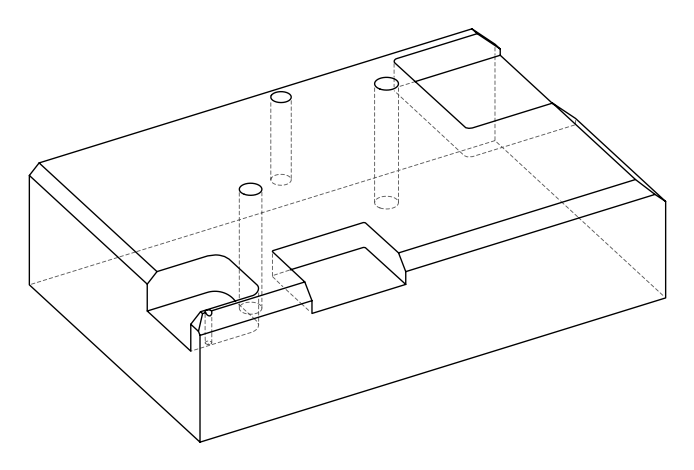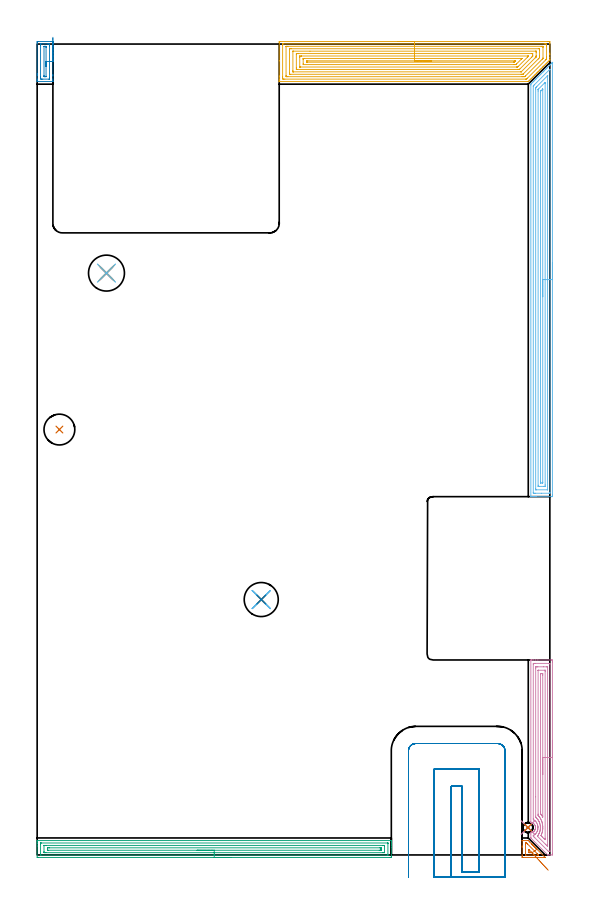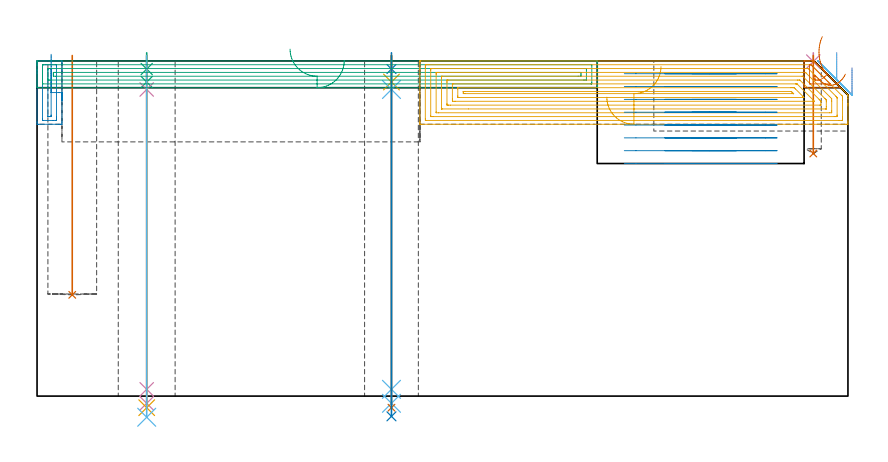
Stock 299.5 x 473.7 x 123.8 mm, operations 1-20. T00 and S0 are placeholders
(PLAN: 22 operations, 14 tool changes, 213.5 min)
(1 INDEXABLE_INSERT_DRILL_BLIND_HOLE_FROM_SOLID | STEP1POCKET | NXT0302_007 | 0.36 min | 21885 mm3)
(2 SPOT_DRILL | STEP1HOLE | NXT0321_9005460120000 | 0.05 min | 181 mm3)
(3 SPOT_DRILL_1 | STEP1HOLE_1 | NXT0321_9005460120000 | 0.05 min | 182 mm3)
(4 SPOT_DRILL_2 | STEP1POCKET_1 | NXT0321_9005460120000 | 0.03 min | 1 mm3)
(5 DRILL_BLIND_HOLE_INTO_CENTER | STEP1HOLE | NXT0301_023 | 0.04 min | 99 mm3)
(6 GUN_DRILL_THROUGH_HOLE | STEP1HOLE | UGT0307_001 | 0.55 min | 2261 mm3)
(7 SPADE_DRILL_TO_ENLARGE_THROUGH_HOLE | STEP1HOLE | UGT0306_003 | 0.52 min | 12588 mm3)
(8 DRILL_TO_ENLARGE_THROUGH_HOLE | STEP1HOLE | UGT0301_265 | 0.53 min | 23302 mm3)
(9 DRILL_BLIND_HOLE_INTO_CENTER_1 | STEP1HOLE_1 | NXT0301_023 | 0.04 min | 99 mm3)
(10 GUN_DRILL_THROUGH_HOLE_1 | STEP1HOLE_1 | UGT0307_001 | 0.56 min | 2240 mm3)
(11 SPADE_DRILL_TO_ENLARGE_THROUGH_HOLE_1 | STEP1HOLE_1 | UGT0306_003 | 0.52 min | 12613 mm3)
(12 DRILL_TO_ENLARGE_THROUGH_HOLE_1 | STEP1HOLE_1 | UGT0301_051 | 0.54 min | 27678 mm3)
(13 DRILL_BLIND_HOLE_INTO_CENTER_2 | STEP1POCKET_1 | UGT0301_182 | 0.15 min | 889 mm3)
(14 AREA_MILL | FG_CHAMFER_SURFACE | UGT0205_001 | 0.97 min | 4757 mm3)
(15 AREA_MILL_1 | FG_CHAMFER_SURFACE_1 | UGT0205_001 | 6.83 min | 10426 mm3)
(16 AREA_MILL_2 | FG_CHAMFER_SURFACE_2 | UGT0205_001 | 4.6 min | 9565 mm3)
(17 AREA_MILL_3 | FG_CHAMFER_SURFACE_3 | UGT0205_001 | 11.4 min | 45514 mm3)
(18 AREA_MILL_4 | FG_CHAMFER_SURFACE_4 | UGT0205_001 | 10.13 min | 20003 mm3)
(19 AREA_MILL_5 | FG_CHAMFER_SURFACE_5 | UGT0205_001 | 0.49 min | 630 mm3)
(20 MILL_SLOT | SLOT_PARTIAL_RECTANGULAR | UGT0201_094 | Follow Part, ap 5, ae 75% | 9.19 min | 213599 mm3)
(21 MILL_SLOT_1 | SLOT_PARTIAL_RECTANGULAR_1 | NXT0201_013 | Follow Part, ap 2.5, ae 75% | 73.67 min | 431126 mm3)
(22 MILL_SLOT_2 | SLOT_PARTIAL_RECTANGULAR_2 | NXT0201_008 | Follow Part, ap 1.5, ae 75% | 92.26 min | 175958 mm3)
(TOOL NXT0302_007 | Index. Insert Drill 18mm [880-D1800L25-05] | D18 PA176 FL90 Z2)
(TOOL NXT0321_9005460120000 | NC Spot Drill, 142deg, 12mm, Carbide, Uncoated | D12 PA142 FL30 Z2)
(TOOL NXT0301_023 | Carbide Drill 5.2mm [860.1-0520-016A1-MM 2214] | D5.2 PA140 FL28 Z2)
(TOOL UGT0307_001 | Gun Drill 5 mm | D5 PA130 FL24 Z1)
(TOOL UGT0306_003 | Spade Drill 12.5mm | D12.5 PA132 FL10 Z2)
(TOOL UGT0301_265 | Twist Drill 19.9 mm | D19.9 PA118 FL140 Z2)
(TOOL UGT0301_051 | Twist Drill 21 mm | D21 PA118 FL145 Z2)
(TOOL UGT0301_182 | Twist Drill 5.9 mm | D5.9 PA118 FL55 Z2)
(TOOL UGT0205_001 | Chamfer Mill 20 x 3 x 45 deg. | D20 FL50 Z2)
(TOOL UGT0201_094 | End mill 20 mm | D20 FL38 Z4)
(TOOL NXT0201_013 | ENDMILL 10mm | D10 FL30 Z4)
(TOOL NXT0201_008 | ENDMILL 6mm [2P460-0600-NA 1630] | D6 FL26 Z6)
(OP 1 INDEXABLE_INSERT_DRILL_BLIND_HOLE_FROM_SOLID)
G17 G21 G94 G90
T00 M6
G54
G17 G0 G90 X13. Y248.5 S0 M3
G43 Z133.8 H1
G94 G81 G98 Z37.4 F250. R125.8
G80
M5
M2
(OP 2 SPOT_DRILL)
G17 G21 G94 G90
T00 M6
G54
G17 G0 G90 X130.9 Y149.2 S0 M3
G43 Z133.8 H0
G94 G81 G98 Z120.8 F250. R126.8
G80
M5
M2
(OP 3 SPOT_DRILL_1)
G17 G21 G94 G90
T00 M6
G54
G17 G0 G90 X40.5 Y339.9 S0 M3
G43 Z133.8 H0
G94 G81 G98 Z120.8 F250. R126.8
G80
M5
M2
(OP 4 SPOT_DRILL_2)
G17 G21 G94 G90
T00 M6
G54
G17 G0 G90 X286.7 Y16. S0 M3
G43 Z133.8 H0
G94 G81 G98 Z123.546 F250. R126.8
G80
M5
M2
(OP 5 DRILL_BLIND_HOLE_INTO_CENTER)
G17 G21 G94 G90
T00 M6
G54
G17 G0 G90 X130.9 Y149.2 S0 M3
G43 Z133.8 H1
G94 G81 G98 Z116. F250. R125.8
G80
M5
M2
(OP 6 GUN_DRILL_THROUGH_HOLE)
G17 G21 G94 G90
T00 M6
G54
G17 G0 G90 X130.9 Y149.2 M8
G43 Z133.8 H0
Z121.686
S716 M3
G94 G1 Z113.244 F125. M26
G4 X.084
Z2.5 F250.
G4 X.084
Z-2.666 F125.
G4 X.084
M5
M9
G0 Z121.686
Z133.8
M2
(OP 7 SPADE_DRILL_TO_ENLARGE_THROUGH_HOLE)
G17 G21 G94 G90
T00 M6
G54
G17 G0 G90 X130.9 Y149.2 S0 M3
G43 Z133.8 H0
G94 G73 G98 Z-4.283 F250. Q11.644 R125.8
G80
M5
M2
(OP 8 DRILL_TO_ENLARGE_THROUGH_HOLE)
G17 G21 G94 G90
T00 M6
G54
G17 G0 G90 X130.9 Y149.2 S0 M3
G43 Z133.8 H0
G94 G73 G98 Z-7.479 F250. Q18.754 R125.8
G80
M5
M2
(OP 9 DRILL_BLIND_HOLE_INTO_CENTER_1)
G17 G21 G94 G90
T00 M6
G54
G17 G0 G90 X40.5 Y339.9 S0 M3
G43 Z133.8 H1
G94 G81 G98 Z116. F250. R125.8
G80
M5
M2
(OP 10 GUN_DRILL_THROUGH_HOLE_1)
G17 G21 G94 G90
T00 M6
G54
G17 G0 G90 X40.5 Y339.9 M8
G43 Z133.8 H0
Z121.95
S716 M3
G94 G1 Z113.244 F125. M26
G4 X.084
Z2.5 F250.
G4 X.084
Z-2.666 F125.
G4 X.084
M5
M9
G0 Z121.95
Z133.8
M2
(OP 11 SPADE_DRILL_TO_ENLARGE_THROUGH_HOLE_1)
G17 G21 G94 G90
T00 M6
G54
G17 G0 G90 X40.5 Y339.9 S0 M3
G43 Z133.8 H0
G94 G73 G98 Z-4.283 F250. Q11.644 R125.8
G80
M5
M2
(OP 12 DRILL_TO_ENLARGE_THROUGH_HOLE_1)
G17 G21 G94 G90
T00 M6
G54
G17 G0 G90 X40.5 Y339.9 S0 M3
G43 Z133.8 H0
G94 G73 G98 Z-7.809 F250. Q18.801 R125.8
G80
M5
M2
(OP 13 DRILL_BLIND_HOLE_INTO_CENTER_2)
G17 G21 G94 G90
T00 M6
G54
G17 G0 G90 X286.7 Y16. S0 M3
G43 Z133.8 H0
G94 G81 G98 Z89.6 F250. R125.8
G80
M5
M2
(OP 14 AREA_MILL)
G17 G21 G94 G90
T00 M6
G54
G17 G0 G90 X9.2 Y477.642 S1061 M3
G43 Z133.8 H0
Z112.097
G94 G1 Y476.999 Z111.508 F250.
Y476.307 Z110.977
Y475.571 Z110.508
Y474.797 Z110.105
Y473.991 Z109.771
Y473.159 Z109.509
Y472.308 Z109.32
Y471.443 Z109.206
Y470.571 Z109.168
Y469.7 Z109.206
Y468.835 Z109.32
Y467.983 Z109.509
Y467.151 Z109.771
Y466.345 Z110.105
Y465.571 Z110.508
Y464.835 Z110.977
Y464.143 Z111.508
Y463.5 Z112.097
Y455.934 Z119.661
Y455.33 Z120.267
Y455.044 Z120.553
Y453.263 Z122.332
Y452.69 Z122.909
Y452.169 Z123.43
Y451.841 Z123.75
Y451.802 Z123.788
X9.194 Y451.801 Z123.789
X9.058 Y451.8 Z123.8
X0.143
X0.01 Y451.803 Z123.788
X0.007 Y451.839 Z123.752
X0. Y452.169 Z123.43
Y452.69 Z122.909
Y453.263 Z122.332
Y455.33 Z120.267
Y455.934 Z119.661
Y456.522 Z119.073
Y474.325 Z101.272
X0.002 Y474.627 Z100.97
X0.007 Y475.191 Z100.406
X0.022 Y475.193 Z100.404
X0.589 Y475.2 Z100.4
X8.037
X8.611 Y475.199 Z100.401
X9.178 Y475.193 Z100.404
X9.193 Y475.191 Z100.406
X9.197 Y474.627 Z100.97
X9.2 Y474.038 Z101.559
Y463.5 Z112.097
X8.164 Y463.501 Z112.099
X7.2 Y463.5 Z112.1
X7.199 Y453.783 Z121.817
X7.192 Y453.263 Z122.337
X7.19 Y453.224 Z122.376
X7.025 Y453.218 Z122.382
X6.927 Y453.215 Z122.385
X3.263 Y453.214 Z122.386
X2.417 Y453.218 Z122.382
X2.372 Y453.221 Z122.379
X2.01 Y453.263 Z122.337
X2.003 Y453.632 Z121.968
X2.001 Y454.153 Z121.447
X2. Y454.525 Z121.075
X2.001 Y473.217 Z102.383
X2.008 Y473.737 Z101.863
X2.01 Y473.776 Z101.824
X2.175 Y473.782 Z101.818
X2.273 Y473.785 Z101.815
X5.937 Y473.786 Z101.814
X6.783 Y473.782 Z101.818
X6.828 Y473.779 Z101.821
X7.19 Y473.737 Z101.863
X7.197 Y473.368 Z102.232
X7.199 Y472.847 Z102.753
X7.2 Y472.475 Z103.125
Y463.5 Z112.1
X5.2
X5.199 Y454.891 Z120.709
X5.194 Y454.736 Z120.864
X5.19 Y454.639 Z120.961
X5.148 Y454.635 Z120.965
X5.046 Y454.633 Z120.967
X4.568 Y454.631 Z120.969
X4.154 Y454.633 Z120.967
X4.025 Y454.635 Z120.965
X4.01 Y454.89 Z120.71
X4.004 Y455.044 Z120.556
X4.001 Y455.197 Z120.403
Y472.11 Z103.49
X4.006 Y472.265 Z103.335
X4.01 Y472.361 Z103.239
X4.052 Y472.365 Z103.235
X4.154 Y472.367 Z103.233
X4.632 Y472.369 Z103.231
X5.046 Y472.367 Z103.233
X5.175 Y472.365 Z103.235
X5.19 Y472.11 Z103.49
X5.196 Y471.956 Z103.644
X5.199 Y471.803 Z103.797
X5.2 Y463.5 Z112.1
Y462.911 Z112.743
Y462.38 Z113.435
Y461.911 Z114.171
Y461.508 Z114.945
Y461.174 Z115.751
Y460.912 Z116.583
Y460.723 Z117.435
Y460.609 Z118.3
Y460.571 Z119.171
Y460.609 Z120.043
Y460.723 Z120.908
Y460.912 Z121.759
Y461.174 Z122.591
Y461.508 Z123.397
Y461.911 Z124.171
Y462.38 Z124.907
Y462.911 Z125.599
Y463.5 Z126.242
G0 Z133.8
M5
M2
(OP 15 AREA_MILL_1)
G17 G21 G94 G90
T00 M6
G54
G17 G0 G90 X113.45 Y-1.5 S1061 M3
G43 Z133.8 H0
Z123.9
G94 G1 X113.412 Z123.028 F250.
X113.298 Z122.163
X113.109 Z121.312
X112.847 Z120.48
X112.513 Z119.674
X112.11 Z118.9
X111.642 Z118.164
X111.11 Z117.472
X110.521 Z116.829
X109.878 Z116.24
X109.186 Z115.708
X108.45 Z115.24
X107.676 Z114.837
X106.87 Z114.503
X106.038 Z114.241
X105.187 Z114.052
X104.322 Z113.938
X103.45 Z113.9
X0.629
X0.254 Y-1.496 Z113.902
X0.01 Y-1.492 Z113.906
X0. Y-1.245 Z114.153
Y5.222 Z120.617
Y6.635 Z122.032
Y6.995 Z122.39
Y7.715 Z123.114
Y7.979 Z123.379
X0.008 Y8.371 Z123.762
X0.01 Y8.397 Z123.788
X0.182 Y8.4 Z123.8
X206.719
X206.89 Y8.397 Z123.788
X206.892 Y8.371 Z123.762
X206.9 Y7.979 Z123.379
Y7.714 Z123.114
Y6.995 Z122.39
Y5.749 Z121.146
Y4.336 Z119.732
Y-0.718 Z114.679
X206.897 Y-0.981 Z114.416
X206.891 Y-1.492 Z113.906
X206.789 Y-1.495 Z113.903
X206.271 Y-1.5 Z113.9
X103.45
Y-0.086 Z115.314
X2.194
X2.087 Y-0.084 Z115.316
X2.034 Y-0.082 Z115.318
X2.015 Y-0.079 Z115.321
X2.01 Y-0.066 Z115.334
X2.005 Y0.053 Z115.453
X2. Y0.318 Z115.718
X2.001 Y6.521 Z121.921
X2.009 Y6.934 Z122.334
X2.012 Y6.98 Z122.38
X2.031 Y6.982 Z122.382
X2.085 Y6.984 Z122.384
X2.196 Y6.985 Z122.385
X2.417 Y6.986 Z122.386
X204.706 Y6.985 Z122.385
X204.813 Y6.984 Z122.384
X204.866 Y6.982 Z122.382
X204.885 Y6.979 Z122.379
X204.89 Y6.966 Z122.366
X204.895 Y6.847 Z122.247
X204.9 Y6.582 Z121.982
X204.899 Y0.379 Z115.779
X204.891 Y-0.035 Z115.365
X204.888 Y-0.08 Z115.32
X204.869 Y-0.082 Z115.318
X204.815 Y-0.084 Z115.316
X204.704 Y-0.085 Z115.315
X204.483 Y-0.086 Z115.314
X103.45
Y1.328 Z116.728
X5.099 Y1.329 Z116.729
X4.556 Y1.33 Z116.73
X4.205 Y1.333 Z116.733
X4.089 Y1.335 Z116.735
X4.01 Y1.345 Z116.745
X4.006 Y1.474 Z116.874
X4.002 Y1.677 Z117.077
X4. Y1.88 Z117.28
X4.001 Y5.425 Z120.825
X4.004 Y5.493 Z120.893
X4.01 Y5.546 Z120.946
X4.015 Y5.565 Z120.965
X4.03 Y5.566 Z120.966
X4.205 Y5.569 Z120.969
X4.747 Y5.571 Z120.971
X5.099
X201.801
X202.344 Y5.57 Z120.97
X202.695 Y5.567 Z120.967
X202.811 Y5.564 Z120.964
X202.89 Y5.555 Z120.955
X202.894 Y5.425 Z120.825
X202.898 Y5.222 Z120.622
X202.9 Y5.02 Z120.42
X202.899 Y1.475 Z116.875
X202.896 Y1.407 Z116.807
X202.89 Y1.354 Z116.754
X202.885 Y1.335 Z116.735
X202.87 Y1.334 Z116.734
X202.695 Y1.331 Z116.731
X202.153 Y1.329 Z116.729
X201.801 Y1.328 Z116.728
X103.45
Y2.743 Z118.143
X6.707
X6.115 Y2.745 Z118.145
X6.052 Y2.746 Z118.146
X6.015 Y2.749 Z118.149
X6.01 Y2.792 Z118.192
X6.005 Y3.009 Z118.409
X6. Y3.443 Z118.843
X6.005 Y3.89 Z119.29
X6.01 Y4.109 Z119.509
X6.018 Y4.151 Z119.551
X6.072 Y4.153 Z119.553
X6.175 Y4.156 Z119.556
X6.887 Y4.157 Z119.557
X7.068
X200.193
X200.785 Y4.155 Z119.555
X200.848 Y4.153 Z119.553
X200.885 Y4.151 Z119.551
X200.89 Y4.108 Z119.508
X200.895 Y3.891 Z119.291
X200.9 Y3.457 Z118.857
X200.895 Y3.01 Z118.41
X200.89 Y2.791 Z118.191
X200.882 Y2.749 Z118.149
X200.828 Y2.747 Z118.147
X200.725 Y2.744 Z118.144
X200.013 Y2.743 Z118.143
X199.832
X103.45
X102.578 Z118.181
X101.714 Z118.295
X100.862 Z118.483
X100.03 Z118.746
X99.224 Z119.08
X98.45 Z119.482
X97.714 Z119.951
X97.022 Z120.482
X96.379 Z121.072
X95.79 Z121.715
X95.259 Z122.407
X94.79 Z123.143
X94.387 Z123.916
X94.053 Z124.722
X93.791 Z125.554
X93.602 Z126.406
X93.488 Z127.271
X93.45 Z128.143
G0 Z133.8
M5
M2
(OP 16 AREA_MILL_2)
G17 G21 G94 G90
T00 M6
G54
G17 G0 G90 X301. Y66.95 S1061 M3
G43 Z133.8 H0
Z121.2
G94 G1 Y66.912 Z120.328 F250.
Y66.798 Z119.463
Y66.609 Z118.612
Y66.347 Z117.78
Y66.013 Z116.974
Y65.61 Z116.2
Y65.142 Z115.464
Y64.61 Z114.772
Y64.021 Z114.129
Y63.378 Z113.54
Y62.686 Z113.008
Y61.95 Z112.54
Y61.176 Z112.137
Y60.37 Z111.803
Y59.538 Z111.541
Y58.686 Z111.352
Y57.822 Z111.238
Y56.95 Z111.2
Y0.627
X300.998 Y0.448 Z111.202
X300.991 Y0.002 Z111.205
X300.824 Y0. Z111.373
X299.58 Z112.615
X298.606 Z113.594
X298.296 Y0.01 Z113.902
X298.249 Y0.054 Z113.949
X298.119 Y0.18 Z114.079
X288.662 Y9.638 Z123.538
X288.428 Y9.875 Z123.767
X288.404 Y9.905 Z123.789
X288.4 Y10.014 Z123.8
Y12.249
X288.406 Y13.048 Z123.792
X288.799 Y13.115 Z123.4
X288.906 Y13.143 Z123.294
X289.141 Y13.207 Z123.056
X289.163 Y13.215 Z123.034
X289.228 Y13.239 Z122.969
X289.376 Y13.303 Z122.82
X289.464 Y13.341 Z122.734
X289.562 Y13.393 Z122.638
X289.691 Y13.461 Z122.509
X289.905 Y13.601 Z122.294
X290.11 Y13.761 Z122.087
X290.264 Y13.904 Z121.932
X290.285 Y13.924 Z121.911
X290.451 Y14.1 Z121.749
X290.607 Y14.309 Z121.591
X290.747 Y14.526 Z121.453
X290.789 Y14.609 Z121.41
X290.865 Y14.755 Z121.333
X290.941 Y14.931 Z121.254
X290.968 Y14.993 Z121.229
X290.993 Y15.056 Z121.205
X291.003 Y15.09 Z121.196
X291.05 Y15.259 Z121.149
X291.096 Y15.465 Z121.104
X291.126 Y15.674 Z121.074
Y15.677
X291.132 Y15.769 Z121.066
X291.133 Y15.799 Z121.061
X291.136 Y15.844 Z121.056
X291.139 Y15.885 Z121.054
Y16.111
X291.134 Y16.163 Z121.057
X291.131 Y16.232 Z121.065
X291.122 Y16.335 Z121.072
X291.089 Y16.557 Z121.108
X291.087 Y16.566 Z121.11
X291.051 Y16.719 Z121.143
X291.038 Y16.778 Z121.157
X290.993 Y16.941 Z121.204
X290.827 Y17.316 Z121.371
X290.62 Y17.671 Z121.579
X290.497 Y17.826 Z121.703
X290.383 Y17.969 Z121.817
X290.112 Y18.236 Z122.088
X290.011 Y18.315 Z122.189
X289.889 Y18.41 Z122.31
X289.859 Y18.43 Z122.339
X289.82 Y18.455 Z122.376
X289.741 Y18.508 Z122.458
X289.657 Y18.563 Z122.543
X289.446 Y18.668 Z122.754
X289.229 Y18.758 Z122.97
X289.169 Y18.777 Z123.03
X288.946 Y18.847 Z123.252
X288.933 Y18.85 Z123.265
X288.648 Y18.91 Z123.552
X288.539 Y18.925 Z123.661
X288.407 Y18.943 Z123.793
X288.4 Y19.402 Z123.8
Y113.72
X288.403 Y113.89 Z123.788
X288.434 Y113.892 Z123.757
X288.83 Y113.9 Z123.37
X289.104 Z123.095
X289.82 Z122.375
X291.065 Z121.132
X292.482 Z119.714
X300.202 Z111.995
X300.467 Y113.897 Z111.73
X300.992 Y113.892 Z111.206
X300.994 Y113.803 Z111.204
X300.998 Y113.273 Z111.202
X301. Y112.736 Z111.2
Y56.95
X299.586 Z112.614
Y2.415
X299.58 Y2.01 Z112.62
X299.103 Y2.002 Z113.097
X298.899 Y2.005 Z113.301
X298.796 Y2.01 Z113.404
X298.746 Y2.016 Z113.454
X298.693 Y2.065 Z113.507
X298.336 Y2.415 Z113.864
X290.707 Y10.043 Z121.493
X290.291 Y10.461 Z121.909
X289.82 Y10.942 Z122.38
X289.815 Y11.355 Z122.385
Y11.36
X289.82 Y11.392 Z122.38
X290.154 Y11.581 Z122.046
X290.36 Y11.706 Z121.84
X290.707 Y11.953 Z121.493
X290.871 Y12.085 Z121.329
X291.048 Y12.249 Z121.152
X291.317 Y12.532 Z120.883
X291.595 Y12.889 Z120.605
X291.696 Y13.041 Z120.504
X291.76 Y13.143 Z120.44
X292.017 Y13.611 Z120.183
X292.204 Y14.037 Z119.996
X292.249 Y14.155 Z119.951
X292.278 Y14.242 Z119.922
X292.364 Y14.544 Z119.836
X292.462 Y14.951 Z119.738
X292.482 Y15.073 Z119.718
X292.547 Y15.76 Z119.653
X292.549 Y15.825 Z119.651
X292.547 Y16.236 Z119.653
X292.515 Y16.686 Z119.685
X292.511 Y16.719 Z119.689
X292.482 Y16.911 Z119.718
X292.32 Y17.614 Z119.88
X292.247 Y17.851 Z119.953
X291.955 Y18.508 Z120.245
X291.595 Y19.107 Z120.605
X291.362 Y19.402 Z120.838
X291.221 Y19.567 Z120.979
X291.047 Y19.74 Z121.153
X290.874 Y19.909 Z121.326
X290.707 Y20.045 Z121.493
X290.367 Y20.296 Z121.833
X290.183 Y20.409 Z122.017
X290.023 Y20.497 Z122.177
X289.82 Y20.608 Z122.38
X289.814 Y21.195 Z122.386
Y111.485
X289.82 Y111.89 Z122.38
X290.298 Y111.897 Z121.902
X290.707 Y111.899 Z121.493
X291.182 Y111.9 Z121.018
X298.693 Y111.899 Z113.507
X299.171 Y111.897 Z113.029
X299.58 Y111.89 Z112.62
X299.586 Y111.479 Z112.614
Y56.95
X298.172 Z114.028
X298.171 Y5.991 Z114.029
X298.17 Y5.624 Z114.03
X298.166 Y5.097 Z114.034
X298.165 Y5.058 Z114.035
X298.112 Y5.097 Z114.088
X297.805 Y5.397 Z114.395
X297.208 Y5.991 Z114.992
X296.918 Y6.281 Z115.282
X292.482 Y10.718 Z119.718
X292.3 Y10.905 Z119.9
X292.246 Y10.964 Z119.954
X292.232 Y10.981 Z119.968
X292.256 Y11.015 Z119.944
X292.319 Y11.1 Z119.881
X292.514 Y11.355 Z119.686
X292.61 Y11.484 Z119.59
X292.849 Y11.867 Z119.351
X292.95 Y12.045 Z119.25
X293.064 Y12.249 Z119.136
X293.169 Y12.451 Z119.031
X293.369 Y12.887 Z118.831
X293.444 Y13.068 Z118.756
X293.472 Y13.143 Z118.728
X293.586 Y13.482 Z118.614
X293.66 Y13.744 Z118.54
X293.734 Y14.037 Z118.466
X293.828 Y14.469 Z118.372
X293.89 Y14.931 Z118.31
X293.926 Y15.264 Z118.274
X293.952 Y15.529 Z118.248
X293.963 Y15.825 Z118.237
X293.962 Y16.122 Z118.238
X293.955 Y16.42 Z118.245
X293.931 Y16.719 Z118.269
X293.897 Y17.082 Z118.303
X293.803 Y17.614 Z118.397
X293.671 Y18.203 Z118.529
X293.587 Y18.508 Z118.613
X293.534 Y18.676 Z118.666
X293.369 Y19.089 Z118.831
X293.232 Y19.402 Z118.968
X293.115 Y19.658 Z119.085
X292.737 Y20.296 Z119.463
X292.64 Y20.453 Z119.56
X292.482 Y20.668 Z119.718
X292.049 Y21.19 Z120.151
X291.595 Y21.63 Z120.605
X291.349 Y21.835 Z120.851
X291.278 Y21.895 Z120.922
X291.243 Y21.926 Z120.957
X291.235 Y21.962 Z120.965
X291.233 Y22.084 Z120.967
X291.229 Y22.61 Z120.971
X291.228 Y33.963 Z120.972
X291.229 Y108.803 Z120.971
X291.23 Y109.17 Z120.97
X291.233 Y109.697 Z120.967
X291.235 Y109.872 Z120.965
X291.402 Y109.891 Z120.798
X291.595 Y109.895 Z120.605
X292.28 Y109.9 Z119.92
X292.482 Z119.718
X295.829 Z116.371
X297.604 Z114.596
X297.805 Y109.898 Z114.395
X298.007 Y109.895 Z114.193
X298.141 Y109.89 Z114.059
X298.165 Y109.882 Z114.035
X298.167 Y109.863 Z114.033
X298.169 Y109.82 Z114.031
X298.171 Y109.697 Z114.029
X298.172 Y56.95 Z114.028
X296.757 Z115.443
Y9.73
X296.756 Y9.567 Z115.444
X296.75 Y8.962 Z115.45
X296.746 Y8.914 Z115.454
X296.66 Y8.997 Z115.54
X296.468 Y9.184 Z115.732
X296.081 Y9.567 Z116.119
X295.187 Y10.461 Z117.013
X294.72 Y10.929 Z117.48
X294.508 Y11.144 Z117.692
X294.403 Y11.254 Z117.797
X294.355 Y11.305 Z117.845
X294.368 Y11.355 Z117.832
X294.597 Y11.906 Z117.603
X294.735 Y12.249 Z117.465
X294.84 Y12.555 Z117.36
X295.011 Y13.143 Z117.189
X295.039 Y13.249 Z117.161
X295.144 Y13.687 Z117.056
X295.202 Y13.979 Z116.998
X295.211 Y14.037 Z116.989
X295.305 Y14.769 Z116.895
X295.322 Y14.931 Z116.878
X295.354 Y15.27 Z116.846
X295.371 Y15.597 Z116.829
X295.378 Y15.825 Z116.822
X295.368 Y16.493 Z116.832
X295.354 Y16.719 Z116.846
X295.284 Y17.472 Z116.916
X295.261 Y17.614 Z116.939
X295.144 Y18.278 Z117.056
X295.093 Y18.508 Z117.107
X295.078 Y18.574 Z117.122
X294.958 Y19.041 Z117.242
X294.854 Y19.402 Z117.346
X294.801 Y19.567 Z117.399
X294.688 Y19.86 Z117.512
X294.5 Y20.296 Z117.7
X294.256 Y20.833 Z117.944
X294.052 Y21.19 Z118.148
X293.758 Y21.691 Z118.442
X293.481 Y22.084 Z118.719
X293.369 Y22.228 Z118.831
X293.031 Y22.634 Z119.169
X292.88 Y22.807 Z119.32
X292.727 Y22.978 Z119.473
X292.65 Y23.074 Z119.55
X292.647 Y23.161 Z119.553
X292.645 Y23.344 Z119.555
X292.643 Y23.709 Z119.557
Y23.872
Y107.746
X292.644 Y107.851 Z119.556
X292.647 Y107.881 Z119.553
X292.649 Y107.889 Z119.551
X292.656 Y107.892 Z119.544
X292.71 Y107.896 Z119.49
X292.93 Y107.899 Z119.27
X296.473 Z115.727
X296.689 Y107.897 Z115.511
X296.743 Y107.894 Z115.457
X296.751 Y107.89 Z115.449
X296.754 Y107.886 Z115.446
X296.756 Y107.863 Z115.444
X296.757 Y107.794 Z115.443
Y107.177
Y56.95
X295.343 Z116.857
Y22.777
X295.341 Y22.575 Z116.859
X295.336 Y22.175 Z116.864
X295.335 Y22.157 Z116.865
X295.322 Y22.176 Z116.878
X295.284 Y22.236 Z116.916
X294.835 Y22.978 Z117.365
X294.601 Y23.323 Z117.599
X294.443 Y23.549 Z117.757
X294.256 Y23.797 Z117.944
X294.201 Y23.872 Z117.999
X294.064 Y24.066 Z118.136
X294.058 Y24.766 Z118.142
X294.057 Y24.966 Z118.143
Y105.629
X294.059 Y105.763 Z118.141
X294.063 Y105.869 Z118.137
X294.065 Y105.892 Z118.135
X294.07 Y105.894 Z118.13
X294.089 Y105.897 Z118.111
X294.256 Y105.899 Z117.944
X294.475 Y105.9 Z117.725
X295.144 Y105.899 Z117.056
X295.239 Y105.898 Z116.961
X295.298 Y105.894 Z116.902
X295.328 Y105.89 Z116.872
X295.336 Y105.879 Z116.864
X295.338 Y105.829 Z116.862
X295.342 Y105.428 Z116.858
X295.343 Y105.227 Z116.857
Y105.026
Y56.95
Y56.078 Z116.895
Y55.213 Z117.009
Y54.362 Z117.198
Y53.53 Z117.46
Y52.724 Z117.794
Y51.95 Z118.197
Y51.214 Z118.665
Y50.522 Z119.196
Y49.879 Z119.786
Y49.29 Z120.429
Y48.758 Z121.121
Y48.29 Z121.857
Y47.887 Z122.631
Y47.553 Z123.437
Y47.291 Z124.269
Y47.102 Z125.12
Y46.988 Z125.985
Y46.95 Z126.857
G0 Z133.8
M5
M2
(OP 17 AREA_MILL_3)
G17 G21 G94 G90
T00 M6
G54
G17 G0 G90 X210.45 Y475.2 S1061 M3
G43 Z133.8 H0
Z110.4
G94 G1 X210.488 Z109.528 F250.
X210.602 Z108.664
X210.791 Z107.812
X211.053 Z106.98
X211.387 Z106.174
X211.79 Z105.4
X212.258 Z104.664
X212.79 Z103.972
X213.379 Z103.329
X214.022 Z102.74
X214.714 Z102.208
X215.45 Z101.74
X216.224 Z101.337
X217.03 Z101.003
X217.862 Z100.741
X218.714 Z100.552
X219.578 Z100.438
X220.45 Z100.4
X298.333
X298.907 Y475.199 Z100.402
X299.474 Y475.193 Z100.404
X299.493 Y475.191 Z100.406
X299.497 Y474.627 Z100.97
X299.5 Y474.035 Z101.562
Y468.396 Z107.199
Y467.799 Z107.798
Y467.506 Z108.091
Y465.725 Z109.869
Y464.835 Z110.765
X299.491 Y464.4 Z111.2
X299.49 Y464.39 Z111.21
X299.457 Y464.357 Z111.243
X299.047 Y463.945 Z111.651
X298.571 Y463.471 Z112.129
X298.157 Y463.055 Z112.542
X297.685 Y462.585 Z113.015
X297.267 Y462.165 Z113.432
X296.799 Y461.699 Z113.901
X296.376 Y461.275 Z114.322
X296.232 Y461.132 Z114.467
X295.93 Y460.83 Z114.77
X295.486 Y460.384 Z115.212
X295.341 Y460.24 Z115.359
X295.044 Y459.944 Z115.656
X294.596 Y459.494 Z116.102
X294.449 Y459.349 Z116.25
X294.157 Y459.057 Z116.543
X293.706 Y458.604 Z116.992
X293.558 Y458.457 Z117.142
X293.263 Y458.163 Z117.437
X292.816 Y457.714 Z117.883
X292.666 Y457.565 Z118.033
X292.369 Y457.269 Z118.331
X291.926 Y456.824 Z118.773
X291.775 Y456.674 Z118.925
X291.483 Y456.383 Z119.217
X291.035 Y455.934 Z119.663
X290.883 Y455.782 Z119.816
X290.598 Y455.497 Z120.102
X290.145 Y455.044 Z120.553
X289.685 Y454.585 Z121.015
X289.255 Y454.153 Z121.443
X288.791 Y453.691 Z121.909
X288.365 Y453.263 Z122.333
X287.896 Y452.796 Z122.803
X287.475 Y452.373 Z123.224
X287.317 Y452.216 Z123.383
X287.015 Y451.914 Z123.685
X286.939 Y451.841 Z123.759
X286.901 Y451.807 Z123.793
X286.425 Y451.8 Z123.8
X141.547
X141.406 Y451.801 Z123.789
X141.405 Y451.802
X141.402 Y451.842 Z123.749
X141.4 Y452.178 Z123.421
Y452.676 Z122.923
Y453.263 Z122.332
Y454.447 Z121.15
Y455.044 Z120.55
Y463.871 Z111.727
Y474.329 Z101.268
X141.402 Y474.627 Z100.97
X141.407 Y475.191 Z100.406
X141.426 Y475.193 Z100.404
X141.993 Y475.2 Z100.4
X220.45
Y473.786 Z101.814
X296.232
X297.078 Y473.782 Z101.818
X297.124 Y473.779 Z101.821
X297.49 Y473.737 Z101.863
X297.497 Y473.364 Z102.236
X297.499 Y472.847 Z102.753
X297.5 Y472.471 Z103.129
Y466.24 Z109.36
X297.498 Y465.725 Z109.875
X297.494 Y465.356 Z110.244
X297.476 Y464.835 Z110.765
X297.303 Y464.657 Z110.943
X297.124 Y464.474 Z111.126
X286.425 Y453.775 Z121.825
X286.168 Y453.52 Z122.08
X285.906 Y453.263 Z122.337
X285.867 Y453.228 Z122.372
X285.73 Y453.22 Z122.38
X285.632 Y453.216 Z122.384
X285.583 Y453.214 Z122.386
X285.534
X144.668
X143.822 Y453.218 Z122.382
X143.776 Y453.221 Z122.379
X143.41 Y453.263 Z122.337
X143.403 Y453.636 Z121.964
X143.401 Y454.153 Z121.447
X143.4 Y454.529 Z121.071
X143.401 Y473.221 Z102.379
X143.408 Y473.737 Z101.863
X143.41 Y473.777 Z101.823
X143.58 Y473.782 Z101.818
X143.678 Y473.785 Z101.815
X220.45 Y473.786 Z101.814
Y472.372 Z103.228
X294.449 Y472.371 Z103.229
X294.926 Y472.37 Z103.23
X295.341 Y472.367 Z103.233
X295.47 Y472.365 Z103.235
X295.49 Y472.115 Z103.485
X295.496 Y471.956 Z103.644
X295.499 Y471.798 Z103.802
Y465.567 Z110.033
X295.494 Y465.408 Z110.192
X295.488 Y465.308 Z110.292
X295.449 Y465.261 Z110.339
X295.341 Y465.142 Z110.458
X295.188 Y464.988 Z110.612
X295.036 Y464.835 Z110.765
X285.244 Y455.044 Z120.556
X284.94 Y454.746 Z120.854
X284.838 Y454.649 Z120.951
X284.642 Y454.635 Z120.965
X284.164 Y454.631 Z120.969
X283.751 Y454.629 Z120.971
X283.275 Y454.628 Z120.972
X146.451 Y454.629 Z120.971
X145.974 Y454.63 Z120.97
X145.559 Y454.633 Z120.967
X145.43 Y454.635 Z120.965
X145.41 Y454.885 Z120.715
X145.404 Y455.044 Z120.556
X145.401 Y455.202 Z120.398
Y472.114 Z103.486
X145.407 Y472.274 Z103.326
X145.413 Y472.365 Z103.235
X145.456 Y472.367 Z103.233
X145.559 Y472.369 Z103.231
X146.035 Y472.371 Z103.229
X146.451 Y472.372 Z103.228
X220.45
Y470.957 Z104.643
X292.776
X293.459 Y470.95 Z104.65
X293.49 Y470.947 Z104.653
X293.493 Y470.905 Z104.695
X293.497 Y470.81 Z104.79
X293.499 Y470.618 Z104.982
X293.5 Y470.234 Z105.366
Y466.673 Z108.927
Y466.615 Z108.985
X293.495 Y465.788 Z109.812
X293.49 Y465.756 Z109.844
X293.465 Y465.725 Z109.875
X293.07 Y465.322 Z110.278
X292.666 Y464.915 Z110.685
X284.025 Y456.275 Z119.325
X283.914 Y456.165 Z119.435
X283.837 Y456.094 Z119.506
X283.794 Y456.054 Z119.546
X283.751 Y456.05 Z119.55
X283.637 Y456.047 Z119.553
X282.859 Y456.043 Z119.557
X282.75
X148.124
X147.441 Y456.05 Z119.55
X147.41 Y456.053 Z119.547
X147.407 Y456.095 Z119.505
X147.403 Y456.19 Z119.41
X147.401 Y456.382 Z119.218
X147.4 Y456.766 Z118.834
X147.401 Y470.592 Z105.008
X147.403 Y470.8 Z104.8
X147.407 Y470.904 Z104.696
X147.41 Y470.95 Z104.65
X147.457 Y470.952 Z104.648
X148.234 Y470.957 Z104.643
X148.343
X220.45
Y469.543 Z106.057
X291.141
X291.312 Y469.541 Z106.059
X291.449 Y469.538 Z106.062
X291.486 Y469.536 Z106.064
X291.49 Y469.525 Z106.075
X291.494 Y469.491 Z106.109
X291.498 Y469.286 Z106.314
X291.5 Y468.67 Z106.93
Y466.89 Z108.71
X291.499 Y466.615 Z108.985
X291.495 Y466.308 Z109.292
X291.491 Y466.231 Z109.369
X291.487 Y466.197 Z109.403
X291.469 Y466.175 Z109.425
X291.399 Y466.101 Z109.499
X291.027 Y465.725 Z109.875
X290.955 Y465.653 Z109.947
X282.859 Y457.558 Z118.042
X282.772 Y457.479 Z118.121
X282.754 Y457.464 Z118.136
X282.739 Y457.462 Z118.138
X282.7 Y457.459 Z118.141
X282.542 Y457.457 Z118.143
X149.759
X149.588 Y457.459 Z118.141
X149.451 Y457.462 Z118.138
X149.414 Y457.464 Z118.136
X149.41 Y457.475 Z118.125
X149.407 Y457.509 Z118.091
X149.402 Y457.714 Z117.886
X149.4 Y458.33 Z117.27
X149.401 Y469.286 Z106.314
X149.403 Y469.44 Z106.16
X149.407 Y469.516 Z106.084
X149.409 Y469.531 Z106.069
X149.43 Y469.536 Z106.064
X149.502 Y469.539 Z106.061
X149.76 Y469.542 Z106.058
X159.376 Y469.543 Z106.057
X220.45
Y468.129 Z107.471
X289.1 Y468.128 Z107.472
X289.369 Y468.127 Z107.473
X289.455 Y468.124 Z107.476
X289.49 Y468.122 Z107.478
X289.492 Y468.102 Z107.498
X289.498 Y467.998 Z107.602
X289.499 Y466.861 Z108.739
X289.497 Y466.738 Z108.862
X289.493 Y466.677 Z108.923
X289.489 Y466.649 Z108.951
X289.46 Y466.615 Z108.985
X289.283 Y466.433 Z109.167
X289.1 Y466.248 Z109.352
X288.839 Y465.986 Z109.614
X281.967 Y459.115 Z116.485
X281.795 Y458.946 Z116.654
X281.743 Y458.899 Z116.701
X281.723 Y458.883 Z116.717
X281.694 Y458.877 Z116.723
X281.076 Y458.873 Z116.727
X280.808 Y458.871 Z116.729
X151.8 Y458.872 Z116.728
X151.531 Y458.873 Z116.727
X151.445 Y458.876 Z116.724
X151.41 Y458.878 Z116.722
X151.408 Y458.898 Z116.702
X151.402 Y459.002 Z116.598
X151.4 Y459.494 Z116.106
Y459.894 Z115.706
X151.401 Y467.506 Z108.094
X151.403 Y467.902 Z107.698
X151.41 Y468.038 Z107.562
X151.419 Y468.122 Z107.478
X151.488 Y468.124 Z107.476
X151.8 Y468.127 Z107.473
X152.068 Y468.128 Z107.472
X152.692 Y468.129 Z107.471
X220.45
Y466.715 Z108.885
X286.525 Y466.714 Z108.886
X286.723 Y466.712 Z108.888
X287.098 Y466.707 Z108.893
X287.011 Y466.615 Z108.985
X286.721 Y466.32 Z109.28
X286.425 Y466.022 Z109.578
X280.931 Y460.529 Z115.071
X280.784 Y460.384 Z115.216
X280.715 Y460.321 Z115.279
X280.688 Y460.296 Z115.304
X280.581 Y460.292 Z115.308
X280.383 Y460.287 Z115.313
X280.283 Y460.286 Z115.314
X280.184 Y460.285 Z115.315
X153.682 Y460.286 Z115.314
X153.583 Y460.287 Z115.313
X153.484 Y460.289 Z115.311
X153.425 Y460.292 Z115.308
X153.41 Y460.325 Z115.275
X153.407 Y460.384 Z115.216
X153.402 Y460.566 Z115.034
X153.401 Y465.908 Z109.692
X153.408 Y466.615 Z108.985
X153.41 Y466.701 Z108.899
X153.49 Y466.708 Z108.892
X153.583 Y466.71 Z108.89
X154.376 Y466.715 Z108.885
X154.475
X220.45
Y465.3 Z110.3
X282.859
X282.969
X283.088 Y465.297 Z110.303
X283.188 Y465.293 Z110.307
X283.23 Y465.288 Z110.312
X283.181 Y465.236 Z110.364
X283.009 Y465.058 Z110.542
X282.859 Y464.906 Z110.694
X282.824 Y464.87 Z110.73
X280.118 Y462.165 Z113.435
X279.7 Y461.758 Z113.842
X279.638 Y461.706 Z113.894
X279.526 Y461.704 Z113.896
X279.293 Y461.702 Z113.898
X278.867 Y461.7 Z113.9
X278.401
X155.532
X155.487 Y461.701 Z113.899
X155.441 Y461.703 Z113.897
X155.411 Y461.706 Z113.894
X155.4 Y462.165 Z113.435
Y464.802 Z110.799
Y464.835 Z110.765
X155.406 Y465.263 Z110.337
X155.409 Y465.288 Z110.312
X155.413 Y465.294 Z110.306
X155.43 Y465.296 Z110.304
X155.512 Y465.299 Z110.301
X155.637 Y465.3 Z110.3
X155.792
X220.45
Y463.886 Z111.714
X278.888 Y463.885 Z111.715
X279.293 Y463.883 Z111.717
X279.358 Y463.88 Z111.72
X279.369 Y463.874 Z111.726
X279.368 Y463.87 Z111.73
X279.358 Y463.856 Z111.744
X279.293 Y463.789 Z111.811
X278.924 Y463.423 Z112.177
X278.799 Y463.301 Z112.299
X278.695 Y463.203 Z112.397
X278.59 Y463.121 Z112.479
X278.401 Y463.115 Z112.485
X278.342 Y463.114 Z112.486
X157.982
X157.611 Y463.116 Z112.484
X157.427 Y463.119 Z112.481
X157.412 Y463.121 Z112.479
X157.408 Y463.134 Z112.466
X157.403 Y463.168 Z112.432
X157.402 Y463.217 Z112.383
X157.407 Y463.688 Z111.912
X157.417 Y463.879 Z111.721
X158.1 Y463.886 Z111.714
X220.45
X221.322 Z111.752
X222.186 Z111.866
X223.038 Z112.054
X223.87 Z112.317
X224.676 Z112.651
X225.45 Z113.053
X226.186 Z113.522
X226.878 Z114.053
X227.521 Z114.643
X228.11 Z115.286
X228.642 Z115.978
X229.11 Z116.714
X229.513 Z117.488
X229.847 Z118.294
X230.109 Z119.126
X230.298 Z119.977
X230.412 Z120.842
X230.45 Z121.714
G0 Z133.8
M5
M2
(OP 18 AREA_MILL_4)
G17 G21 G94 G90
T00 M6
G54
G17 G0 G90 X301. Y346.1 S1061 M3
G43 Z133.8 H0
Z121.2
G94 G1 Y346.062 Z120.328 F250.
Y345.948 Z119.463
Y345.759 Z118.612
Y345.497 Z117.78
Y345.163 Z116.974
Y344.76 Z116.2
Y344.291 Z115.464
Y343.76 Z114.772
Y343.171 Z114.129
Y342.528 Z113.54
Y341.836 Z113.008
Y341.1 Z112.54
Y340.326 Z112.137
Y339.52 Z111.803
Y338.688 Z111.541
Y337.836 Z111.352
Y336.972 Z111.238
Y336.1 Z111.2
Y210.254
X300.999 Y209.898 Z111.201
X300.994 Y209.368 Z111.203
X300.992 Y209.308 Z111.206
X300.467 Y209.3 Z111.73
X291.595 Z120.599
X291.009 Z121.188
X290.707 Z121.489
X290.122 Z122.075
X289.82 Z122.375
X289.229 Z122.97
X288.933 Z123.266
X288.762 Z123.437
X288.43 Z123.761
X288.398 Z123.792
X288.397 Y209.303 Z123.793
X288.4 Y209.45 Z123.8
Y449.816
X288.407 Y450.301 Z123.793
X288.433 Y450.333 Z123.767
X288.933 Y450.835 Z123.263
X289.301 Y451.201 Z122.899
X289.454 Y451.355 Z122.745
X289.699 Y451.6 Z122.5
X289.82 Y451.722 Z122.376
X290.174 Y452.075 Z122.025
X290.356 Y452.256 Z121.844
X290.591 Y452.492 Z121.608
X290.707 Y452.609 Z121.489
X291.048 Y452.948 Z121.152
X291.257 Y453.157 Z120.943
X291.482 Y453.383 Z120.716
X291.595 Y453.497 Z120.601
X292.158 Y454.058 Z120.042
X292.374 Y454.275 Z119.824
X292.482 Y454.384 Z119.714
X292.925 Y454.826 Z119.274
X293.369 Y455.271 Z118.827
X293.813 Y455.713 Z118.387
X294.256 Y456.158 Z117.94
X294.7 Y456.6 Z117.499
X295.144 Y457.045 Z117.052
X295.348 Y457.248 Z116.851
X295.416 Y457.316 Z116.783
X296.031 Y457.933 Z116.165
X296.24 Y458.14 Z115.959
X296.29 Y458.19 Z115.91
X296.918 Y458.82 Z115.278
X297.163 Y459.063 Z115.036
X297.805 Y459.707 Z114.391
X298.037 Y459.937 Z114.163
X298.693 Y460.594 Z113.504
X298.91 Y460.81 Z113.29
X299.58 Y461.482 Z112.616
X299.784 Y461.684 Z112.416
X299.808 Y461.708 Z112.392
X300.467 Y462.369 Z111.729
X300.658 Y462.558 Z111.542
X300.7 Y462.6 Z111.5
X300.998 Y462.897 Z111.2
X300.999 Z111.199
X301. Y462.659 Z111.2
Y336.1
X299.586 Z112.614
Y211.681
X299.58 Y211.31 Z112.62
X299.071 Y211.302 Z113.129
X294.636 Y211.3 Z117.564
X291.087 Z121.113
X290.707 Z121.493
X290.197 Y211.302 Z122.003
X289.82 Y211.31 Z122.38
X289.814 Y211.681 Z122.386
Y211.687
Y448.924
X289.82 Y449.258 Z122.38
X290.094 Y449.54 Z122.106
X290.366 Y449.816 Z121.834
X290.537 Y449.987 Z121.663
X299.285 Y458.735 Z112.915
X299.435 Y458.881 Z112.765
X299.58 Y459.018 Z112.62
X299.586 Y458.729 Z112.614
Y336.1
X298.172 Z114.028
X298.171 Y213.465 Z114.029
X298.17 Y213.373 Z114.03
X298.168 Y213.328 Z114.032
X298.166 Y213.314 Z114.034
X298.133 Y213.31 Z114.067
X297.968 Y213.301 Z114.232
X291.595 Y213.3 Z120.605
X291.43 Y213.302 Z120.77
X291.321 Y213.305 Z120.879
X291.239 Y213.31 Z120.961
X291.235 Y213.344 Z120.965
X291.232 Y213.465 Z120.968
X291.229 Y213.833 Z120.971
Y447.507
X291.233 Y448.032 Z120.967
X291.235 Y448.211 Z120.965
X291.32 Y448.309 Z120.88
X291.595 Y448.593 Z120.605
X291.759 Y448.759 Z120.441
X291.923 Y448.924 Z120.277
X298.167 Y455.167 Z114.033
X298.168 Z114.032
X298.171 Y454.934 Z114.029
Y454.799
X298.172 Y336.1 Z114.028
X296.757 Z115.443
Y216.141
X296.753 Y215.415 Z115.447
X296.751 Y215.316 Z115.449
X296.658 Y215.31 Z115.542
X296.449 Y215.305 Z115.751
X296.031 Y215.3 Z116.169
X295.98 Z116.22
X293.318 Z118.882
X292.933 Y215.303 Z119.267
X292.74 Y215.307 Z119.46
X292.65 Y215.31 Z119.55
X292.649 Y215.375 Z119.551
X292.643 Y215.978 Z119.557
Y446.248
X292.645 Y446.976 Z119.555
X292.648 Y447.14 Z119.552
X292.65 Y447.181 Z119.55
X292.68 Y447.22 Z119.52
X292.747 Y447.293 Z119.453
X292.85 Y447.4 Z119.35
X296.538 Y451.089 Z115.662
X296.6 Y451.15 Z115.6
X296.668 Y451.214 Z115.532
X296.727 Y451.266 Z115.473
X296.751 Y451.281 Z115.449
X296.752 Y451.23 Z115.448
X296.756 Y450.87 Z115.444
X296.757 Y450.708 Z115.443
Y450.578
Y336.1
X295.343 Z116.857
Y217.725
X295.34 Y217.524 Z116.86
X295.336 Y217.391 Z116.864
X295.331 Y217.31 Z116.869
X295.299 Y217.308 Z116.901
X295.144 Y217.303 Z117.056
X294.877 Y217.301 Z117.323
X294.168 Y217.3 Z118.032
X294.113 Y217.301 Z118.087
X294.082 Y217.302 Z118.118
X294.067 Y217.305 Z118.133
X294.065 Y217.308 Z118.135
X294.062 Y217.324 Z118.138
X294.058 Y217.724 Z118.142
X294.057 Y217.925 Z118.143
Y445.557
X294.06 Y445.903 Z118.14
X294.063 Y446.075 Z118.137
X294.066 Y446.156 Z118.134
X294.149 Y446.248 Z118.051
X294.202 Y446.303 Z117.998
X294.256 Y446.358 Z117.944
X295.144 Y447.245 Z117.056
X295.197 Y447.296 Z117.003
X295.303 Y447.393 Z116.897
X295.338 Y447.418 Z116.862
X295.339 Y447.397 Z116.861
X295.341 Y447.341 Z116.859
X295.343 Y447.14 Z116.857
Y446.94
Y336.1
Y335.228 Z116.895
Y334.363 Z117.009
Y333.512 Z117.198
Y332.68 Z117.46
Y331.874 Z117.794
Y331.1 Z118.197
Y330.364 Z118.665
Y329.672 Z119.196
Y329.029 Z119.786
Y328.44 Z120.429
Y327.908 Z121.121
Y327.44 Z121.857
Y327.037 Z122.631
Y326.703 Z123.437
Y326.441 Z124.269
Y326.252 Z125.12
Y326.138 Z125.985
Y326.1 Z126.857
G0 Z133.8
M5
M2
(OP 19 AREA_MILL_5)
G17 G21 G94 G90
T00 M6
G54
G17 G0 G90 X290.035 Y5.297 S1061 M3
G43 Z133.8 H0
Z132.752
G94 G1 X289.711 Y5.626 Z132.012 F250.
X289.434 Y5.908 Z131.234
X289.205 Y6.141 Z130.425
X289.027 Y6.322 Z129.591
X288.9 Y6.451 Z128.737
X288.826 Y6.526 Z127.871
X288.805 Y6.547 Z126.999
X288.838 Y6.514 Z126.128
X288.924 Y6.427 Z125.264
X289.062 Y6.287 Z124.415
X289.251 Y6.094 Z123.585
X289.491 Y5.85 Z122.782
X289.778 Y5.558 Z122.012
X290.112 Y5.219 Z121.281
X290.489 Y4.835 Z120.594
X290.906 Y4.411 Z119.957
X291.361 Y3.948 Z119.373
X291.85 Y3.451 Z118.849
X296.559 Y-1.259 Z114.14
X296.72 Y-1.424 Z113.973
X296.782 Y-1.493 Z113.904
X296.559 Y-1.5 Z113.9
X283.837
X283.325 Y-1.493 Z113.903
X283.307 Y-1.491 Z113.905
X283.303 Y-0.981 Z114.415
X283.3 Y-0.445 Z114.951
Y4.336 Z119.73
Y5.036 Z120.434
Y5.222 Z120.62
Y8.183 Z123.581
X283.307 Y8.385 Z123.778
X283.309 Y8.397 Z123.789
X283.393 Y8.4 Z123.8
X286.5
X286.895 Y8.394 Z123.792
X286.973 Y8.327 Z123.727
X287.746 Y7.554 Z122.954
X291.85 Y3.451 Z118.849
X290.938 Y2.538 Z117.938
X290.625 Y2.226 Z117.626
X292.059 Y0.791 Z116.191
X292.713 Y0.137 Z115.537
X292.839 Y0.007 Z115.407
X292.86 Y-0.018 Z115.382
X292.901 Y-0.079 Z115.321
X292.713 Y-0.085 Z115.315
X292.703 Y-0.086 Z115.314
X285.603
X285.395 Y-0.079 Z115.321
X285.309 Y-0.07 Z115.33
X285.305 Y-0.02 Z115.38
X285.302 Y0.032 Z115.432
X285.3 Y0.217 Z115.617
Y6.42 Z121.82
X285.305 Y6.732 Z122.132
X285.31 Y6.939 Z122.339
X285.319 Y6.98 Z122.38
X285.339 Y6.982 Z122.382
X285.393 Y6.984 Z122.384
X285.612 Y6.986 Z122.386
X285.622 Y6.985 Z122.385
X285.836 Y6.979 Z122.379
X286.249 Y6.589 Z121.989
X286.5 Y6.349 Z121.749
X290.625 Y2.226 Z117.626
X289.053 Y1.336 Z116.736
X288.974 Y1.334 Z116.734
X288.623 Y1.33 Z116.73
X288.275 Y1.329 Z116.729
X287.737
X287.387 Y1.33 Z116.73
X287.338 Y1.332 Z116.732
X287.316 Y1.334 Z116.734
X287.31 Y1.416 Z116.816
X287.302 Y1.59 Z116.99
X287.3 Y1.677 Z117.077
Y1.765 Z117.165
Y2.651 Z118.051
Y2.738 Z118.138
X287.303 Y2.913 Z118.313
X287.308 Y3.029 Z118.429
X287.313 Y3.08 Z118.48
X287.319 Y3.075 Z118.475
X287.387 Y3.012 Z118.412
X288.723 Y1.677 Z117.077
X288.871 Y1.527 Z116.927
X288.987 Y1.407 Z116.807
X289.053 Y1.336 Z116.736
X289.546 Y0.804 Z116.251
X290.065 Y0.243 Z115.832
X290.608 Y-0.342 Z115.48
X291.169 Y-0.948 Z115.2
X291.745 Y-1.57 Z114.992
X292.331 Y-2.202 Z114.859
X292.923 Y-2.841 Z114.802
X293.516 Y-3.481 Z114.821
X294.105 Y-4.117 Z114.916
X294.687 Y-4.745 Z115.086
X295.256 Y-5.359 Z115.33
X295.809 Y-5.955 Z115.646
X296.34 Y-6.529 Z116.031
X296.847 Y-7.077 Z116.484
X297.326 Y-7.593 Z116.999
X297.771 Y-8.074 Z117.574
X298.181 Y-8.517 Z118.205
X298.553 Y-8.917 Z118.885
G0 Z133.8
M5
M2
(OP 20 MILL_SLOT)
G17 G21 G94 G90
T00 M6
G54
G17 G0 G90 X241.9 Y-13. S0 M3
G43 Z133.803 H0
Z119.065
G94 G1 Y-10. F250.
Y40.1 F500.
X248.3
Y-10.
X258.3
Y50.1
X231.9
Y-10.
Y-13. F250.
X273.3
Y-10.
Y60.8 F500.
G3 X269. Y65.1 R4.3
G1 X221.2
G3 X216.9 Y60.8 R4.3
G1 Y-10.
Y-13. F250.
G0 X241.9 Z114.327
G1 Y-10.
Y40.1 F500.
X248.3
Y-10.
X258.3
Y50.1
X231.9
Y-10.
Y-13. F250.
X273.3
Y-10.
Y60.8 F500.
G3 X269. Y65.1 R4.3
G1 X221.2
G3 X216.9 Y60.8 R4.3
G1 Y-10.
Y-13. F250.
G0 X241.9 Z109.589
G1 Y-10.
Y40.1 F500.
X248.3
Y-10.
X258.3
Y50.1
X231.9
Y-10.
Y-13. F250.
X273.3
Y-10.
Y60.8 F500.
G3 X269. Y65.1 R4.3
G1 X221.2
G3 X216.9 Y60.8 R4.3
G1 Y-10.
Y-13. F250.
G0 X241.9 Z104.851
G1 Y-10.
Y40.1 F500.
X248.3
Y-10.
X258.3
Y50.1
X231.9
Y-10.
Y-13. F250.
X273.3
Y-10.
Y60.8 F500.
G3 X269. Y65.1 R4.3
G1 X221.2
G3 X216.9 Y60.8 R4.3
G1 Y-10.
Y-13. F250.
G0 X241.9 Z100.114
G1 Y-10.
Y40.1 F500.
X248.3
Y-10.
X258.3
Y50.1
X231.9
Y-10.
Y-13. F250.
X273.3
Y-10.
Y60.8 F500.
G3 X269. Y65.1 R4.3
G1 X221.2
G3 X216.9 Y60.8 R4.3
G1 Y-10.
Y-13. F250.
G0 X241.9 Z95.376
G1 Y-10.
Y40.1 F500.
X248.3
Y-10.
X258.3
Y50.1
X231.9
Y-10.
Y-13. F250.
X273.3
Y-10.
Y60.8 F500.
G3 X269. Y65.1 R4.3
G1 X221.2
G3 X216.9 Y60.8 R4.3
G1 Y-10.
Y-13. F250.
G0 X241.9 Z90.638
G1 Y-10.
Y40.1 F500.
X248.3
Y-10.
X258.3
Y50.1
X231.9
Y-10.
Y-13. F250.
X273.3
Y-10.
Y60.8 F500.
G3 X269. Y65.1 R4.3
G1 X221.2
G3 X216.9 Y60.8 R4.3
G1 Y-10.
Y-13. F250.
G0 X241.9 Z85.9
G1 Y-10.
Y40.1 F500.
X248.3
Y-10.
X258.3
Y50.1
X231.9
Y-10.
Y-13. F250.
X273.3
Y-10.
Y60.8 F500.
G3 X269. Y65.1 R4.3
G1 X221.2
G3 X216.9 Y60.8 R4.3
G1 Y-10.
Y-13. F250.
G0 Z133.803
M5
M2
